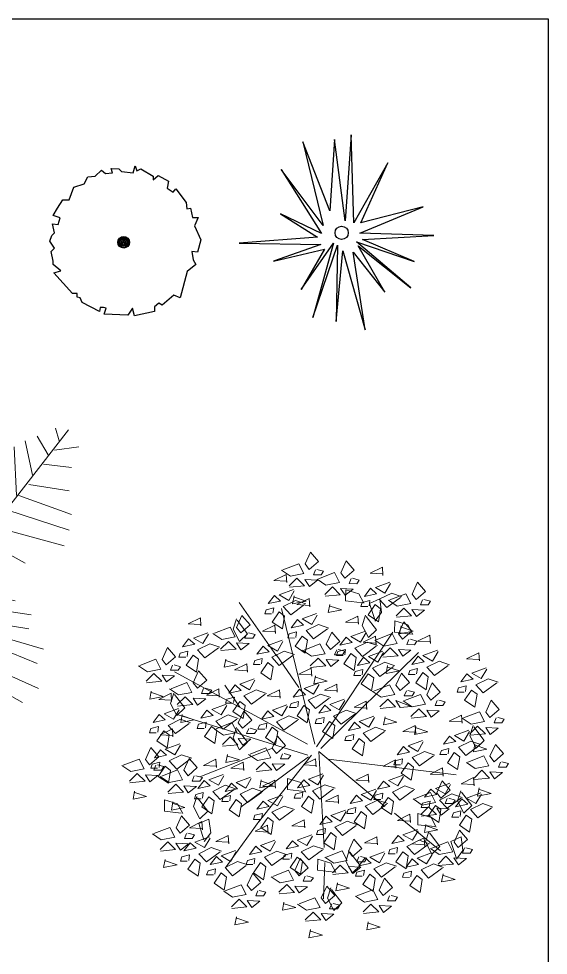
# Model space of a CAD drawing. Header units: inches. Extents: x 2782 to 4320, y 1164 to 2264.
# Drawn here: x 3988 to 4320, y 1677 to 2264 of the extents above; entities that cross this region are included whole.
import ezdxf

# ---------------------------------------------------------------- set-up
doc = ezdxf.new("R2010")
doc.units = ezdxf.units.IN
doc.header["$MEASUREMENT"] = 0
doc.layers.add('Lan_Planter', color=205, linetype='Continuous', lineweight=13)
doc.layers.add('Lan_Trees', color=86, linetype='Continuous', lineweight=13)
doc.layers.add('TREE-P16', color=3, linetype='Continuous')
doc.layers.add('TREE-P25', color=3, linetype='Continuous')

# ---------------------------------------------------------------- blocks, each defined once
blk = doc.blocks.new('P6')
at = {"layer": 'TREE-P16', "color": 9, "true_color": 0xd19cc7}
blk.add_lwpolyline([(-1.35, 44.3), (5.93, 43.49), (7.14, 47.93), (8.35, 44.7), (10.78, 45.91), (18.46, 41.47), (18.46, 39.05), (21.69, 41.88), (28.16, 38.24), (27.35, 33.8), (30.99, 31.37), (32.61, 33.39), (39.08, 24.91), (39.49, 20.87), (41.91, 21.28), (43.12, 15.62), (46.76, 15.62), (44.34, 10.37), (48.38, 1.49), (46.36, -6.19), (42.72, -5.78), (43.53, -11.03), (45.15, -13.86), (39.89, -18.3), (35.44, -34.86), (31.4, -33.25), (24.12, -39.31), (22.1, -38.1), (19.27, -40.52), (19.27, -43.35), (6.73, -46.17), (5.52, -41.33), (2.69, -45.77), (-12.27, -44.96), (-11.06, -41.33), (-12.67, -40.92), (-14.7, -40.92), (-15.1, -43.35), (-26.02, -37.69), (-27.23, -34.86), (-29.25, -34.46), (-29.25, -32.04), (-32.08, -32.04), (-43.81, -19.11), (-39.36, -17.9), (-44.21, -13.86), (-44.21, -11.84), (-45.43, -5.78), (-43.4, -3.76), (-46.23, 0.68), (-45.02, 4.31), (-43.4, 5.93), (-44.62, 11.58), (-40.98, 11.18), (-39.77, 15.22), (-44.21, 16.83), (-41.38, 21.28), (-38.15, 26.53), (-34.1, 26.53), (-31.27, 34.61), (-24.8, 36.63), (-22.38, 41.07), (-17.93, 41.47), (-13.89, 45.11), (-11.46, 43.09), (-7.01, 43.49), (-7.82, 46.32), (-2.97, 45.91)], close=True, dxfattribs=at)
at = {"layer": 'TREE-P16', "color": 9, "ltscale": 50, "true_color": 0xd19cc7}
for radius in [3.64, 3.04, 2.31, 1.55, 0.794, 0.429]:
    blk.add_circle((0, 0), radius, dxfattribs=at)
blk = doc.blocks.new('P7')
at = {"layer": 'TREE-P25', "color": 3}
blk.add_lwpolyline([(-3.52, -55.53), (0.67, -11.36), (14.69, -60.72), (7.27, -12.06), (27.16, -37.19), (10.31, -8.08), (43.34, -34.4), (9.29, -5.68), (45.36, -18.04), (13, -4.09), (57.84, -1.69), (11.32, -0.1), (51.1, 16.26), (11.99, 6.28), (28.85, 43.77), (7.6, 6.28), (5.92, 61.32), (2.21, 7.48), (-4.53, 58.53), (-7.48, 13.84), (-24.35, 56.94), (-11.61, 4.69), (-37.82, 39.78), (-12.62, -0.49), (-38.24, 11.87), (-15.13, -2.79), (-64.2, -6.48), (-12.96, -7.25), (-42.63, -17.65), (-10.71, -10.23), (-25.43, -35.59), (-5.2, -6.48), (-18.02, -53.14), (-2.51, -7.67), (-3.52, -55.53)], dxfattribs=at)
blk.add_circle((0, 0), 4.16, dxfattribs=at)
blk = doc.blocks.new('P9')
for p, q in [((-21.55, 113.48), (-27.68, 118.4)), ((0, 0), (-22.21, 120.59)), ((-19.25, 109.55), (-13.89, 118.4)), ((-18.48, 99.73), (-36.11, 111.52)), ((-16.18, 91.87), (-5.45, 104.64)), ((-12.35, 76.15), (9.87, 101.69)), ((-15.42, 84.01), (-46.07, 98.74)), ((-10.82, 58.46), (22.14, 98.74)), ((-10.82, 59.44), (-52.21, 85.97)), ((-6.22, 34.88), (18.3, 80.08)), ((93.41, 77.13), (95.71, 69.27)), ((-7.75, 40.77), (-58.34, 75.16)), ((57.12, 19.04), (101.55, 76.16)), ((57.39, 19.16), (65.82, 76.15)), ((81.92, 72.22), (88.81, 60.43)), ((34.4, 12.28), (48.96, 66.32)), ((46.66, 15.23), (58.16, 68.29)), ((67.35, 65.34), (68.89, 34.88)), ((74.25, 69.27), (78.85, 47.65)), ((92.65, 63.37), (107.97, 65.34)), ((-102.79, 44.71), (-104.32, 61.41)), ((-92.06, 60.43), (-89.76, 32.92)), ((-75.2, 59.44), (-51.44, 8.35)), ((-66.64, 9.52), (-111.07, 53.95)), ((-81.33, 55.51), (-73.66, 16.21)), ((-30.75, 4.42), (-65.23, 53.55)), ((-2.39, 14.25), (19.07, 56.5)), ((21.37, 7.37), (37.46, 55.51)), ((85.75, 54.53), (103.37, 52.57)), ((-51.44, 50.6), (-6.22, 28.98)), ((8.34, 3.44), (23.67, 51.58)), ((-100.49, 41.76), (-118.12, 38.81)), ((76.55, 41.76), (101.84, 37.83)), ((70.42, 34.88), (103.37, 23.09)), ((-85.93, 28.98), (-116.58, 23.09)), ((-43.77, 28.98), (-2.39, 10.32)), ((62.75, 26.04), (101.84, 13.26)), ((0, 0), (57.12, 19.04)), ((-70.6, 13.26), (-110.45, 11.3)), ((38.23, 12.28), (74.25, -7.37)), ((51.26, 16.21), (98.78, 3.44)), ((-59.87, 7.37), (-101.26, -12.28)), ((-45.31, 6.39), (-80.56, -17.2)), ((0, 0), (-66.64, 9.52)), ((23.67, 7.37), (65.05, -12.28)), ((-33.81, 4.42), (-63.7, -20.14)), ((0, 0), (-47.6, -41.26)), ((-13.89, 2.46), (-45.31, -17.2)), ((0, 0), (38.08, -47.6)), ((13.71, 3.44), (55.09, -18.18)), ((3.74, -5.41), (51.26, -20.14)), ((-10.05, -7.37), (-7.75, -30.95)), ((5.27, -6.39), (-3.15, -42.74)), ((-13.89, -12.28), (-42.24, -21.12)), ((10.64, -13.27), (4.51, -54.53)), ((-20.02, -18.18), (-13.12, -49.62)), ((16, -19.16), (68.12, -30.95)), ((-32.28, -27.02), (-63.7, -27.02)), ((-28.45, -24.07), (-18.48, -69.27)), ((19.07, -24.07), (7.57, -76.15)), ((-36.88, -31.93), (-90.53, -39.79)), ((-36.11, -31.93), (-26.91, -84.99)), ((25.97, -31.93), (78.08, -39.79)), ((-43.77, -38.81), (-37.64, -93.83)), ((29.8, -35.86), (13.71, -84.99)), ((-51.44, -45.69), (-89.76, -46.67)), ((-47.6, -41.26), (-79.34, -95.2)), ((34.4, -41.76), (76.55, -48.64)), ((-52.97, -50.6), (-48.37, -95.8)), ((38.23, -47.65), (17.54, -96.78)), ((38.08, -47.6), (57.12, -111.07)), ((39, -47.65), (85.75, -61.41)), ((-56.8, -55.51), (-85.16, -54.53)), ((40.53, -53.55), (81.92, -70.25)), ((-59.87, -61.41), (-90.53, -66.32)), ((42.83, -64.36), (33.63, -94.82)), ((-61.4, -65.34), (-59.1, -92.85)), ((45.13, -69.27), (82.68, -85.97)), ((-65.23, -72.22), (-89.76, -75.16)), ((-69.07, -78.11), (-67.53, -93.83)), ((48.19, -80.08), (41.3, -102.68)), ((48.19, -81.06), (72.72, -94.82)), ((-72.9, -84.01), (-86.7, -89.9)), ((52.03, -91.87), (65.05, -100.71)), ((52.03, -96.78), (48.96, -107.59)), ((56.62, -105.62), (59.69, -107.59))]:
    blk.add_line(p, q)
blk = doc.blocks.new('P11')
at = {"color": 84}
for p, q in [((23.77, 89.74), (23.88, 96.7)), ((23.88, 96.7), (32.12, 94.2)), ((32.12, 94.2), (35.32, 88.25)), ((34.4, 88.52), (23.77, 89.74)), ((38.82, 88.18), (45.2, 90.97)), ((42.11, 78.01), (38.82, 88.18)), ((45.2, 90.97), (46.34, 82.43)), ((46.34, 82.43), (42.24, 77.06)), ((-46.58, 72.03), (-44.54, 78.47)), ((-44.1, 77.62), (-37.56, 69.16)), ((34.23, 74.41), (36.27, 80.86)), ((36.71, 80.01), (43.24, 71.55)), ((54.5, 70.23), (54.6, 77.19)), ((54.6, 77.19), (62.84, 74.69)), ((-42.62, 64.38), (-46.58, 72.03)), ((38.19, 66.77), (34.23, 74.41)), ((43.24, 71.55), (38.19, 66.77)), ((62.84, 74.69), (66.04, 68.74)), ((-37.56, 69.16), (-42.62, 64.38)), ((65.12, 69.01), (54.5, 70.23)), ((-85.96, 25.54), (-83.92, 31.99)), ((-83.48, 31.14), (-76.94, 22.68)), ((-82, 17.9), (-85.96, 25.54)), ((-76.94, 22.68), (-82, 17.9)), ((-46.65, 4.06), (-44.6, 10.51)), ((-44.16, 9.66), (-37.63, 1.19)), ((101.77, 5.16), (103.81, 11.6)), ((104.25, 10.76), (110.79, 2.29)), ((-42.69, -3.58), (-46.65, 4.06)), ((-37.63, 1.19), (-42.69, -3.58)), ((105.73, -2.48), (101.77, 5.16)), ((110.79, 2.29), (105.73, -2.48)), ((-12.6, -28.5), (-12.5, -21.55)), ((-12.5, -21.55), (-4.26, -24.04)), ((-1.98, -29.72), (-12.6, -28.5)), ((-4.26, -24.04), (-1.06, -30)), ((93.95, -35.6), (95.99, -29.15)), ((-89.79, -41.93), (-89.69, -34.98)), ((-89.69, -34.98), (-81.45, -37.47)), ((-71.54, -39.16), (-69.5, -32.71)), ((-69.06, -33.56), (-62.52, -42.03)), ((96.43, -30), (102.97, -38.47)), ((-81.45, -37.47), (-78.25, -43.43)), ((-67.58, -46.8), (-71.54, -39.16)), ((97.91, -43.24), (93.95, -35.6)), ((102.97, -38.47), (97.91, -43.24)), ((-79.17, -43.15), (-89.79, -41.93)), ((-62.52, -42.03), (-67.58, -46.8)), ((69.07, -50.47), (69.17, -43.51)), ((69.17, -43.51), (77.41, -46)), ((77.41, -46), (80.61, -51.96)), ((-68.21, -49.78), (-61.84, -46.99)), ((-64.93, -59.95), (-68.21, -49.78)), ((-61.84, -46.99), (-60.7, -55.53)), ((79.69, -51.68), (69.07, -50.47)), ((-60.7, -55.53), (-64.8, -60.9)), ((73.87, -61.2), (75.92, -54.75)), ((76.36, -55.6), (82.89, -64.07)), ((89.84, -60.89), (96.21, -58.11)), ((96.21, -58.11), (97.35, -66.64)), ((77.84, -68.84), (73.87, -61.2)), ((82.89, -64.07), (77.84, -68.84)), ((93.12, -71.07), (89.84, -60.89)), ((24.04, -73.26), (26.08, -66.81)), ((26.52, -67.66), (33.06, -76.12)), ((97.35, -66.64), (93.25, -72.02)), ((6.27, -79.01), (6.37, -72.06)), ((6.37, -72.06), (14.61, -74.55)), ((14.61, -74.55), (17.81, -80.51)), ((28, -80.9), (24.04, -73.26)), ((33.06, -76.12), (28, -80.9)), ((16.89, -80.23), (6.27, -79.01)), ((12.48, -96.56), (14.52, -90.11)), ((14.96, -90.96), (21.5, -99.43)), ((16.44, -104.2), (12.48, -96.56)), ((21.5, -99.43), (16.44, -104.2))]:
    blk.add_line(p, q, dxfattribs=at)
for points in [[(-1.6, 112.89), (1.81, 120.37), (6.85, 114.55), (1.02, 109.51), (-1.6, 112.89)], [(-15.49, 109.18), (-5.53, 113.09), (-2.37, 106.89), (-10.81, 105.23), (-16.43, 108.99)], [(20.75, 107.33), (24.15, 114.81), (29.2, 108.99), (23.36, 103.95), (20.75, 107.33)], [(-12.98, 101.21), (-13.36, 106.34), (-21.09, 102.56), (-13.4, 102.07)], [(4.96, 109.31), (3.63, 106.13), (8.51, 106.11), (10.02, 108.36), (5.9, 109.49)], [(6.85, 103.62), (16.81, 107.53), (19.98, 101.33), (11.53, 99.67), (5.92, 103.43)], [(47.26, 105.77), (46.88, 110.9), (39.14, 107.12), (46.84, 106.63)], [(-11.58, 99.24), (-6.69, 104.1), (-1.83, 99.21), (-11.4, 98.3)], [(-1.63, 103.14), (1.17, 98.83), (6.25, 102.75), (-1.63, 103.14)], [(27.3, 103.75), (25.98, 100.57), (30.86, 100.55), (32.36, 102.8), (28.24, 103.93)], [(51.92, 100.6), (48.44, 94.65), (42.48, 98.11), (51.5, 101.46)], [(65.48, 94.07), (68.88, 101.55), (73.92, 95.73), (68.09, 90.69), (65.48, 94.07)], [(-8.32, 96.04), (-11.79, 90.09), (-17.75, 93.55), (-8.74, 96.9)], [(10.76, 93.68), (15.65, 98.53), (20.52, 93.65), (10.95, 92.74)], [(20.72, 97.58), (23.52, 93.27), (28.59, 97.19), (20.72, 97.58)], [(43.3, 94.26), (39.49, 97.71), (35.59, 92.61), (43.3, 94.26)], [(58.25, 92), (49.64, 85.66), (44.98, 90.83), (52.72, 94.61), (59.11, 92.42)], [(51.58, 90.36), (61.54, 94.27), (64.71, 88.07), (56.26, 86.41), (50.64, 90.17)], [(-19.57, 55.31), (-42.92, 88.74)], [(-16.93, 89.7), (-20.75, 93.15), (-24.65, 88.05), (-16.93, 89.7)], [(-1.98, 87.44), (-10.59, 81.1), (-15.25, 86.27), (-7.52, 90.05), (-1.12, 87.86)], [(-8.41, 93.04), (-9.37, 87.99), (-0.92, 89.65), (-8.23, 92.11)], [(1.41, 86.09), (1.03, 91.22), (-6.7, 87.44), (0.99, 86.95)], [(38.53, 86.61), (38.99, 90.02), (34.27, 88.78), (33.39, 86.22), (37.67, 86.19)], [(72.03, 90.49), (70.71, 87.31), (75.58, 87.29), (77.09, 89.54), (72.97, 90.67)], [(-21.71, 82.05), (-21.25, 85.46), (-25.96, 84.22), (-26.84, 81.66), (-22.56, 81.63)], [(-14.45, 80.28), (-15.81, 72.17), (-22.18, 76.49), (-17.85, 82.87), (-14.45, 80.28)], [(4.64, 0.09), (-16.38, 85.07)], [(13.93, 87.48), (12.98, 82.43), (21.42, 84.09), (14.11, 86.55)], [(45.78, 84.84), (44.43, 76.73), (38.05, 81.05), (42.39, 87.43), (45.78, 84.84)], [(55.49, 80.42), (60.38, 85.27), (65.24, 80.39), (55.67, 79.48)], [(65.44, 84.32), (68.24, 80.01), (73.32, 83.93), (65.44, 84.32)], [(-66.82, 74.11), (-67.2, 79.25), (-74.93, 75.46), (-67.24, 74.97)], [(-44.52, 73.18), (-41.12, 80.66), (-36.07, 74.84), (-41.9, 69.8), (-44.52, 73.18)], [(-2.54, 74.58), (-6.36, 78.03), (-10.26, 72.94), (-2.54, 74.58)], [(6.07, 80.93), (2.59, 74.97), (-3.36, 78.44), (5.65, 81.78)], [(31.98, 75.13), (31.6, 80.26), (23.86, 76.48), (31.56, 75.99)], [(56.94, 69.11), (60.34, 76.6), (65.39, 70.78), (59.55, 65.73), (56.94, 69.11)], [(-58.41, 69.47), (-48.46, 73.37), (-45.29, 67.18), (-53.73, 65.52), (-59.35, 69.28)], [(-20.11, 69.44), (-20.49, 74.57), (-28.22, 70.79), (-20.53, 70.3)], [(12.41, 72.33), (3.79, 65.98), (-0.86, 71.15), (6.87, 74.94), (13.27, 72.75)], [(36.64, 69.96), (33.16, 64.01), (27.21, 67.47), (36.22, 70.82)], [(58.66, 74.22), (57.7, 69.17), (66.15, 70.83), (58.84, 73.29)], [(-70.77, 62.61), (-74.59, 66.06), (-78.49, 60.96), (-70.77, 62.61)], [(-62.16, 68.95), (-65.64, 62.99), (-71.59, 66.46), (-62.58, 69.81)], [(-37.96, 69.6), (-39.29, 66.42), (-34.41, 66.4), (-32.9, 68.65), (-37.02, 69.78)], [(-15.45, 64.27), (-18.93, 58.32), (-24.88, 61.79), (-15.87, 65.13)], [(-7.32, 66.93), (-6.86, 70.34), (-11.58, 69.1), (-12.45, 66.54), (-8.18, 66.51)], [(-0.06, 65.16), (-1.42, 57.05), (-7.8, 61.38), (-3.46, 67.75), (-0.06, 65.16)], [(5.6, -1.75), (53.53, 70.15)], [(11.71, 62.7), (15.11, 70.18), (20.16, 64.36), (14.33, 59.32), (11.71, 62.7)], [(28.03, 63.62), (24.21, 67.07), (20.31, 61.97), (28.03, 63.62)], [(42.9, 62.51), (42.52, 67.64), (34.79, 63.86), (42.48, 63.37)], [(43.04, 65.4), (53, 69.31), (56.17, 63.12), (47.72, 61.46), (42.11, 65.22)], [(63.49, 65.53), (62.17, 62.35), (67.05, 62.34), (68.56, 64.58), (64.43, 65.72)], [(77.11, 63.16), (76.73, 68.29), (69, 64.51), (76.69, 64.02)], [(-91.21, 53.06), (-87.81, 60.54), (-82.76, 54.72), (-88.6, 49.68), (-91.21, 53.06)], [(-55.82, 60.35), (-64.44, 54.01), (-69.09, 59.17), (-61.36, 62.96), (-54.96, 60.77)], [(-54.5, 59.53), (-49.61, 64.38), (-44.75, 59.5), (-54.32, 58.59)], [(-44.55, 63.43), (-41.75, 59.11), (-36.67, 63.04), (-44.55, 63.43)], [(-24.06, 57.93), (-27.88, 61.38), (-31.78, 56.29), (-24.06, 57.93)], [(-2.18, 58.99), (7.77, 62.9), (10.94, 56.7), (2.49, 55.04), (-3.12, 58.81)], [(18.26, 59.12), (16.94, 55.94), (21.82, 55.92), (23.33, 58.17), (19.2, 59.31)], [(23.25, 55.97), (23.71, 59.38), (18.99, 58.14), (18.12, 55.58), (22.39, 55.55)], [(42.98, 61.36), (34.36, 55.02), (29.71, 60.19), (37.44, 63.97), (43.83, 61.78)], [(46.95, 55.46), (51.85, 60.32), (56.71, 55.43), (47.14, 54.52)], [(56.91, 59.37), (59.71, 55.05), (64.79, 58.97), (56.91, 59.37)], [(81.77, 57.99), (78.29, 52.04), (72.34, 55.5), (81.35, 58.85)], [(-105.11, 49.35), (-95.15, 53.25), (-91.98, 47.06), (-100.43, 45.4), (-106.05, 49.16)], [(-75.55, 54.95), (-75.09, 58.37), (-79.81, 57.12), (-80.68, 54.56), (-76.41, 54.53)], [(-68.29, 53.18), (-69.65, 45.07), (-76.03, 49.4), (-71.69, 55.77), (-68.29, 53.18)], [(-51.34, 53.33), (-52.29, 48.28), (-43.84, 49.94), (-51.15, 52.39)], [(-28.84, 50.28), (-28.38, 53.69), (-33.09, 52.45), (-33.97, 49.89), (-29.69, 49.86)], [(-9.11, 55.68), (-17.72, 49.33), (-22.38, 54.5), (-14.65, 58.28), (-8.25, 56.1)], [(-19.75, 56.08), (-5.45, 35.47)], [(1.72, 49.05), (6.62, 53.91), (11.48, 49.02), (1.91, 48.11)], [(8.41, -2.62), (69.55, 57.46)], [(11.68, 52.95), (14.48, 48.64), (19.56, 52.56), (11.68, 52.95)], [(30.51, 54.2), (29.15, 46.09), (22.77, 50.41), (27.11, 56.79), (30.51, 54.2)], [(38.95, 51), (35.13, 54.45), (31.23, 49.36), (38.95, 51)], [(47.56, 57.35), (44.08, 51.39), (38.13, 54.86), (47.14, 58.2)], [(73.16, 51.65), (69.34, 55.1), (65.44, 50), (73.16, 51.65)], [(107.68, 52.2), (107.3, 57.33), (99.57, 53.54), (107.26, 53.05)], [(-84.66, 49.48), (-85.98, 46.3), (-81.1, 46.28), (-79.6, 48.53), (-83.72, 49.66)], [(-37.64, 45.17), (-38.02, 50.3), (-45.75, 46.52), (-38.06, 46.03)], [(-21.58, 48.51), (-22.94, 40.4), (-29.31, 44.73), (-24.98, 51.1), (-21.58, 48.51)], [(2.62, 42.51), (2.24, 47.64), (-5.49, 43.86), (2.2, 43.37)], [(53.9, 48.75), (45.28, 42.4), (40.63, 47.57), (48.36, 51.35), (54.76, 49.17)], [(50.12, 49.27), (49.17, 44.21), (57.61, 45.87), (50.31, 48.33)], [(68.38, 44), (68.84, 47.41), (64.13, 46.17), (63.25, 43.61), (67.52, 43.58)], [(88.11, 49.39), (79.5, 43.05), (74.84, 48.22), (82.57, 52), (88.97, 49.81)], [(112.34, 47.03), (108.86, 41.07), (102.91, 44.54), (111.92, 47.89)], [(-101.2, 39.41), (-96.31, 44.26), (-91.44, 39.38), (-101.01, 38.47)], [(-91.24, 43.31), (-88.44, 38.99), (-83.37, 42.92), (-91.24, 43.31)], [(0, 0), (-83.46, 45.28)], [(-71.7, 38.46), (-68.3, 45.95), (-63.25, 40.13), (-69.08, 35.08), (-71.7, 38.46)], [(4.89, 42.85), (3.94, 37.8), (12.38, 39.46), (5.08, 41.92)], [(34.17, 43.35), (34.63, 46.76), (29.91, 45.52), (29.04, 42.96), (33.31, 42.93)], [(41.43, 41.58), (40.07, 33.47), (33.69, 37.8), (38.03, 44.17), (41.43, 41.58)], [(55.38, 37.02), (58.78, 44.51), (63.82, 38.69), (57.99, 33.64), (55.38, 37.02)], [(75.64, 42.23), (74.28, 34.12), (67.9, 38.44), (72.24, 44.82), (75.64, 42.23)], [(103.73, 40.69), (99.91, 44.14), (96.01, 39.04), (103.73, 40.69)], [(-85.59, 34.76), (-75.64, 38.66), (-72.47, 32.47), (-80.92, 30.81), (-86.53, 34.57)], [(-42.37, 23.17), (-51.91, 36.91)], [(-41.59, 33.66), (-45.41, 37.11), (-49.31, 32.02), (-41.59, 33.66)], [(-32.98, 40), (-36.46, 34.05), (-42.41, 37.52), (-33.4, 40.86)], [(7.28, 37.35), (3.8, 31.39), (-2.15, 34.86), (6.86, 38.2)], [(18.63, 32.56), (18.25, 37.69), (10.51, 33.9), (18.21, 33.41)], [(41.48, 33.31), (51.44, 37.22), (54.61, 31.03), (46.16, 29.37), (40.54, 33.13)], [(74.73, 30.98), (78.14, 38.46), (83.18, 32.64), (77.35, 27.6), (74.73, 30.98)], [(98.95, 33.03), (99.41, 36.45), (94.69, 35.2), (93.82, 32.65), (98.09, 32.61)], [(118.68, 38.43), (110.06, 32.09), (105.41, 37.26), (113.14, 41.04), (119.54, 38.85)], [(-98.03, 33.21), (-98.98, 28.16), (-90.54, 29.82), (-97.85, 32.28)], [(-85.22, 26.74), (-85.6, 31.88), (-93.33, 28.09), (-85.64, 27.6)], [(-81.69, 24.81), (-76.79, 29.67), (-71.93, 24.79), (-81.5, 23.88)], [(-65.15, 34.89), (-66.47, 31.7), (-61.59, 31.69), (-60.08, 33.93), (-64.21, 35.07)], [(-55.32, 29.45), (-55.7, 34.58), (-63.44, 30.79), (-55.74, 30.31)], [(-46.37, 26.01), (-45.91, 29.42), (-50.62, 28.18), (-51.5, 25.62), (-47.23, 25.59)], [(-26.64, 31.41), (-35.25, 25.06), (-39.91, 30.23), (-32.18, 34.01), (-25.78, 31.83)], [(-17.24, 28.89), (-17.62, 34.02), (-25.36, 30.23), (-17.66, 29.74)], [(-1.33, 31), (-5.15, 34.45), (-9.05, 29.36), (-1.33, 31)], [(13.62, 28.75), (5, 22.41), (0.35, 27.57), (8.08, 31.36), (14.48, 29.17)], [(60.84, 27.27), (70.8, 31.18), (73.96, 24.98), (65.52, 23.32), (59.9, 27.08)], [(61.93, 33.44), (60.61, 30.26), (65.48, 30.25), (66.99, 32.49), (62.87, 33.63)], [(106.21, 31.26), (104.85, 23.16), (98.47, 27.48), (102.81, 33.86), (106.21, 31.26)], [(-71.73, 28.72), (-68.93, 24.4), (-63.85, 28.32), (-71.73, 28.72)], [(-50.67, 24.28), (-54.14, 18.33), (-60.1, 21.79), (-51.09, 25.14)], [(-39.11, 24.24), (-40.47, 16.13), (-46.84, 20.46), (-42.51, 26.83), (-39.11, 24.24)], [(-12.58, 23.72), (-16.06, 17.76), (-22.02, 21.23), (-13, 24.58)], [(-6.11, 23.35), (-5.65, 26.77), (-10.37, 25.52), (-11.24, 22.96), (-6.97, 22.93)], [(1.15, 21.58), (-0.21, 13.47), (-6.59, 17.8), (-2.25, 24.17), (1.15, 21.58)], [(14.67, 21.05), (10.85, 24.5), (6.96, 19.4), (14.67, 21.05)], [(23.28, 27.39), (19.81, 21.43), (13.85, 24.9), (22.86, 28.25)], [(37.21, 21.79), (36.83, 26.93), (29.1, 23.14), (36.79, 22.65)], [(45.39, 23.37), (50.28, 28.23), (55.14, 23.34), (45.57, 22.43)], [(55.34, 27.28), (58.14, 22.96), (64.91, 23.5), (55.34, 27.28)], [(81.29, 27.4), (79.97, 24.22), (84.84, 24.2), (86.35, 26.45), (82.23, 27.58)], [(111.72, 20.14), (115.12, 27.62), (120.17, 21.8), (114.33, 16.75), (111.72, 20.14)], [(-89.17, 15.24), (-92.99, 18.69), (-96.89, 13.59), (-89.17, 15.24)], [(-80.56, 21.58), (-84.04, 15.62), (-89.99, 19.09), (-80.98, 22.44)], [(0.12, -6.96), (-81.12, 18.42)], [(-78.52, 18.62), (-79.47, 13.56), (-71.03, 15.23), (-78.33, 17.68)], [(-59.28, 17.94), (-63.1, 21.39), (-66.99, 16.29), (-59.28, 17.94)], [(-44.33, 15.68), (-52.94, 9.34), (-57.6, 14.51), (-49.86, 18.29), (-43.47, 16.1)], [(-43.44, 13.35), (-40.04, 20.84), (-35, 15.01), (-40.83, 9.97), (-43.44, 13.35)], [(-21.19, 17.38), (-25.01, 20.83), (-28.91, 15.73), (-21.19, 17.38)], [(-6.24, 15.12), (-14.86, 8.78), (-19.52, 13.94), (-11.78, 17.73), (-5.39, 15.54)], [(29.62, 18.79), (21.01, 12.45), (16.35, 17.62), (24.09, 21.4), (30.48, 19.21)], [(64.75, 17.33), (69.64, 22.18), (74.5, 17.3), (64.93, 16.39)], [(74.7, 21.23), (77.5, 16.91), (82.58, 20.84), (74.7, 21.23)], [(96.83, 13.09), (96.45, 18.22), (88.72, 14.44), (96.41, 13.95)], [(97.82, 16.43), (107.78, 20.33), (110.95, 14.14), (102.5, 12.48), (96.88, 16.24)], [(-74.22, 12.98), (-82.84, 6.64), (-87.49, 11.8), (-79.76, 15.59), (-73.36, 13.4)], [(-64.05, 10.28), (-63.59, 13.7), (-68.31, 12.46), (-69.19, 9.9), (-64.91, 9.86)], [(-57.34, 9.64), (-47.38, 13.55), (-44.21, 7.36), (-52.66, 5.69), (-58.28, 9.46)], [(-25.97, 9.72), (-25.51, 13.14), (-30.23, 11.89), (-31.11, 9.34), (-26.83, 9.3)], [(9.9, 13.39), (10.36, 16.81), (5.64, 15.57), (4.76, 13.01), (9.04, 12.97)], [(17.15, 11.63), (15.8, 3.52), (9.42, 7.84), (13.76, 14.22), (17.15, 11.63)], [(33.26, 10.29), (29.44, 13.74), (25.55, 8.64), (33.26, 10.29)], [(41.87, 16.63), (38.4, 10.67), (32.44, 14.14), (41.45, 17.49)], [(48.56, 17.18), (47.6, 12.12), (56.05, 13.78), (48.74, 16.24)], [(118.27, 16.56), (116.95, 13.37), (121.83, 13.36), (123.33, 15.61), (119.21, 16.74)], [(-93.95, 7.58), (-93.49, 11), (-98.21, 9.75), (-99.08, 7.19), (-94.81, 7.16)], [(-86.69, 5.81), (-88.05, -2.3), (-94.43, 2.03), (-90.09, 8.4), (-86.69, 5.81)], [(-84.39, 4.53), (-84.77, 9.66), (-92.51, 5.88), (-84.81, 5.39)], [(-56.8, 8.52), (-58.15, 0.41), (-64.53, 4.73), (-60.19, 11.11), (-56.8, 8.52)], [(-36.89, 9.77), (-38.21, 6.59), (-33.34, 6.58), (-31.83, 8.82), (-35.95, 9.96)], [(-18.71, 7.95), (-20.07, -0.16), (-26.45, 4.17), (-22.11, 10.55), (-18.71, 7.95)], [(28.49, 2.63), (28.94, 6.05), (24.23, 4.8), (23.35, 2.25), (27.63, 2.21)], [(48.21, 8.03), (39.6, 1.69), (34.94, 6.85), (42.67, 10.64), (49.07, 8.45)], [(67.86, 6.56), (67.48, 11.69), (59.74, 7.91), (67.44, 7.42)], [(67.92, 11.13), (66.96, 6.08), (75.41, 7.74), (68.1, 10.2)], [(101.49, 7.92), (98.01, 1.97), (92.06, 5.44), (101.07, 8.78)], [(101.73, 6.48), (106.62, 11.34), (111.49, 6.46), (101.92, 5.55)], [(111.69, 10.39), (114.49, 6.07), (119.56, 9.99), (111.69, 10.39)], [(-79.74, -0.64), (-83.21, -6.59), (-89.17, -3.12), (-80.16, 0.22)], [(-53.43, -0.3), (-48.54, 4.56), (-43.68, -0.33), (-53.25, -1.24)], [(-43.48, 3.61), (-40.68, -0.71), (-35.6, 3.21), (-43.48, 3.61)], [(-22.2, -2.49), (-18.8, 5), (-13.75, -0.83), (-19.58, -5.87), (-22.2, -2.49)], [(35.74, 0.86), (34.38, -7.25), (28.01, -2.92), (32.34, 3.46), (35.74, 0.86)], [(72.52, 1.39), (69.04, -4.56), (63.09, -1.1), (72.1, 2.25)], [(92.88, 1.58), (89.06, 5.03), (85.16, -0.06), (92.88, 1.58)], [(107.83, -0.67), (99.22, -7.02), (94.56, -1.85), (102.29, 1.93), (108.69, -0.25)], [(104.9, 0.29), (103.95, -4.77), (112.39, -3.1), (105.08, -0.65)], [(-101.64, -9.55), (-98.24, -2.07), (-93.19, -7.89), (-99.02, -12.93), (-101.64, -9.55)], [(-88.35, -6.98), (-92.17, -3.53), (-96.06, -8.62), (-88.35, -6.98)], [(-21.95, -2.43), (-67.59, -20.46)], [(-36.09, -6.2), (-26.14, -2.29), (-22.97, -8.48), (-31.42, -10.15), (-37.03, -6.38)], [(7.05, -4.51), (48.53, -38.99)], [(7.05, -4.51), (10.45, -64.76)], [(63.91, -4.95), (60.09, -1.5), (56.19, -6.6), (63.91, -4.95)], [(78.86, -7.21), (70.24, -13.55), (65.59, -8.38), (73.32, -4.6), (79.72, -6.79)], [(88.1, -6.07), (88.56, -2.66), (83.85, -3.9), (82.97, -6.46), (87.24, -6.49)], [(95.36, -7.84), (94, -15.95), (87.63, -11.62), (91.96, -5.25), (95.36, -7.84)], [(114.35, -7.6), (117.76, -0.11), (122.8, -5.94), (116.97, -10.98), (114.35, -7.6)], [(-115.53, -13.26), (-105.58, -9.35), (-102.41, -15.55), (-110.86, -17.21), (-116.47, -13.45)], [(-93.12, -14.63), (-92.66, -11.22), (-97.38, -12.46), (-98.26, -15.02), (-93.98, -15.05)], [(-73.4, -9.23), (-82.01, -15.58), (-86.67, -10.41), (-78.93, -6.63), (-72.54, -8.81)], [(-77.56, -16.36), (-74.16, -8.88), (-69.11, -14.7), (-74.95, -19.74), (-77.56, -16.36)], [(-57.1, -14.62), (-57.48, -9.48), (-65.21, -13.27), (-57.52, -13.76)], [(-50.26, -6.49), (-51.22, -11.55), (-42.77, -9.89), (-50.08, -7.43)], [(-39.96, -16.43), (-40.34, -11.3), (-48.07, -15.08), (-40.38, -15.57)], [(0.61, -7.88), (-41.55, -39.3)], [(-32.19, -16.14), (-27.29, -11.28), (-22.43, -16.17), (-32, -17.08)], [(2.45, -6.91), (-30.7, -48.84)], [(-15.64, -6.07), (-16.97, -9.25), (-12.09, -9.26), (-10.58, -7.02), (-14.71, -5.88)], [(5.35, -14.29), (4.97, -9.16), (-2.76, -12.94), (4.93, -13.43)], [(13.17, -9.49), (93.21, -19.12)], [(55.41, -15.05), (55.03, -9.92), (47.3, -13.7), (54.99, -14.19)], [(59.13, -12.6), (59.59, -9.19), (54.87, -10.43), (54, -12.99), (58.27, -13.03)], [(100.46, -11.31), (110.42, -7.4), (113.58, -13.59), (105.14, -15.26), (99.52, -11.49)], [(120.91, -11.18), (119.59, -14.36), (124.46, -14.37), (125.97, -12.13), (121.85, -10.99)], [(-95.08, -13.13), (-96.41, -16.31), (-91.53, -16.33), (-90.02, -14.08), (-94.15, -12.95)], [(-85.87, -16.4), (-87.22, -24.51), (-93.6, -20.18), (-89.26, -13.81), (-85.87, -16.4)], [(-91.46, -20.07), (-81.5, -16.16), (-78.33, -22.36), (-86.78, -24.02), (-92.39, -20.26)], [(-22.23, -12.23), (-19.43, -16.55), (-14.35, -12.63), (-22.23, -12.23)], [(66.39, -14.37), (65.03, -22.48), (58.65, -18.16), (62.99, -11.78), (66.39, -14.37)], [(85.02, -20.05), (84.64, -14.92), (76.91, -18.7), (84.6, -19.19)], [(104.37, -21.25), (109.26, -16.39), (114.12, -21.28), (104.55, -22.19)], [(114.32, -17.34), (117.12, -21.66), (122.2, -17.74), (114.32, -17.34)], [(-111.63, -23.2), (-106.73, -18.34), (-101.87, -23.23), (-111.44, -24.14)], [(-101.67, -19.3), (-98.87, -23.61), (-93.79, -19.69), (-101.67, -19.3)], [(-71.01, -19.94), (-72.33, -23.12), (-67.45, -23.14), (-65.94, -20.89), (-70.07, -19.76)], [(-61.05, -26.12), (-64.87, -22.67), (-68.77, -27.77), (-61.05, -26.12)], [(-52.44, -19.78), (-55.92, -25.74), (-61.87, -22.27), (-52.86, -18.92)], [(-35.3, -21.6), (-38.77, -27.55), (-44.73, -24.08), (-35.72, -20.74)], [(-29.02, -22.33), (-29.97, -27.39), (-21.52, -25.73), (-28.83, -23.27)], [(-20.08, -27.59), (-20.46, -22.46), (-28.19, -26.25), (-20.5, -26.74)], [(1.4, -25.8), (-2.42, -22.35), (-6.32, -27.44), (1.4, -25.8)], [(10.01, -19.46), (6.53, -25.41), (0.58, -21.94), (9.59, -18.6)], [(38.46, -23.92), (38.08, -18.79), (30.35, -22.57), (38.04, -23.06)], [(51.46, -26.56), (47.64, -23.11), (43.75, -28.21), (51.46, -26.56)], [(60.07, -20.22), (56.6, -26.17), (50.64, -22.71), (59.65, -19.36)], [(80.97, -30.46), (84.37, -22.97), (89.42, -28.8), (83.59, -33.84), (80.97, -30.46)], [(104.38, -26.09), (104, -20.96), (96.26, -24.75), (103.96, -25.24)], [(-87.55, -30.01), (-82.65, -25.16), (-77.79, -30.04), (-87.36, -30.95)], [(-77.59, -26.11), (-74.79, -30.42), (-69.71, -26.5), (-77.59, -26.11)], [(-46.1, -28.38), (-54.72, -34.72), (-59.37, -29.56), (-51.64, -25.77), (-45.24, -27.96)], [(-43.91, -27.94), (-47.73, -24.49), (-51.62, -29.58), (-43.91, -27.94)], [(-28.96, -30.19), (-37.57, -36.54), (-42.23, -31.37), (-34.5, -27.59), (-28.1, -29.77)], [(16.35, -28.05), (7.73, -34.4), (3.08, -29.23), (10.81, -25.45), (17.21, -27.63)], [(43.12, -29.09), (39.64, -35.04), (33.69, -31.58), (42.7, -28.23)], [(66.41, -28.82), (57.8, -35.16), (53.14, -29.99), (60.87, -26.21), (67.27, -28.4)], [(81.07, -31.56), (77.25, -28.11), (73.35, -33.2), (81.07, -31.56)], [(89.68, -25.21), (86.2, -31.17), (80.25, -27.7), (89.26, -24.36)], [(107.54, -27.44), (106.58, -32.5), (115.03, -30.84), (107.72, -28.38)], [(-108.46, -29.4), (-109.41, -34.45), (-100.96, -32.79), (-108.27, -30.33)], [(-65.83, -33.78), (-65.37, -30.36), (-70.09, -31.61), (-70.96, -34.16), (-66.69, -34.2)], [(-58.57, -35.55), (-59.93, -43.66), (-66.31, -39.33), (-61.97, -32.96), (-58.57, -35.55)], [(-48.68, -35.59), (-48.23, -32.18), (-52.94, -33.42), (-53.82, -35.98), (-49.54, -36.01)], [(-41.43, -37.36), (-42.79, -45.47), (-49.16, -41.14), (-44.83, -34.77), (-41.43, -37.36)], [(-15.42, -32.76), (-18.9, -38.72), (-24.85, -35.25), (-15.84, -31.9)], [(-3.38, -33.45), (-2.92, -30.04), (-7.64, -31.28), (-8.51, -33.84), (-4.24, -33.87)], [(3.88, -35.22), (2.52, -43.33), (-3.86, -39), (0.48, -32.63), (3.88, -35.22)], [(19.45, -37.11), (19.07, -31.97), (11.33, -35.76), (19.03, -36.25)], [(34.51, -35.43), (30.69, -31.98), (26.79, -37.08), (34.51, -35.43)], [(49.46, -37.69), (40.85, -44.03), (36.19, -38.86), (43.92, -35.08), (50.32, -37.27)], [(46.69, -34.21), (47.14, -30.8), (42.43, -32.04), (41.55, -34.6), (45.83, -34.63)], [(53.94, -35.98), (52.58, -44.09), (46.21, -39.77), (50.54, -33.39), (53.94, -35.98)], [(67.08, -34.17), (77.03, -30.26), (80.2, -36.46), (71.75, -38.12), (66.14, -34.35)], [(96.02, -33.81), (87.4, -40.16), (82.75, -34.99), (90.48, -31.2), (96.88, -33.39)], [(87.52, -34.04), (86.2, -37.22), (91.08, -37.24), (92.59, -34.99), (88.46, -33.85)], [(100.42, -37.6), (96.61, -34.15), (92.71, -39.25), (100.42, -37.6)], [(109.04, -31.26), (105.56, -37.22), (99.6, -33.75), (108.62, -30.4)], [(-84.38, -36.21), (-85.33, -41.26), (-76.89, -39.6), (-84.2, -37.14)], [(-24.03, -39.1), (-27.85, -35.65), (-31.75, -40.75), (-24.03, -39.1)], [(-9.08, -41.36), (-17.69, -47.7), (-22.35, -42.54), (-14.62, -38.75), (-8.22, -40.94)], [(29.73, -43.08), (30.19, -39.67), (25.48, -40.91), (24.6, -43.47), (28.87, -43.5)], [(70.98, -44.11), (75.88, -39.25), (80.74, -44.14), (71.17, -45.05)], [(76.29, -39.21), (76.75, -35.8), (72.03, -37.04), (71.16, -39.6), (75.43, -39.63)], [(83.55, -40.98), (82.19, -49.09), (75.81, -44.76), (80.15, -38.39), (83.55, -40.98)], [(80.94, -40.2), (83.74, -44.52), (88.82, -40.6), (80.94, -40.2)], [(115.37, -39.86), (106.76, -46.2), (102.1, -41.03), (109.84, -37.25), (116.23, -39.44)], [(-82.48, -52.36), (-79.07, -44.88), (-74.03, -50.7), (-79.86, -55.74), (-82.48, -52.36)], [(-28.81, -46.76), (-28.35, -43.34), (-33.06, -44.59), (-33.94, -47.14), (-29.67, -47.18)], [(-21.55, -48.53), (-22.91, -56.64), (-29.28, -52.31), (-24.95, -45.93), (-21.55, -48.53)], [(15.49, -48.61), (11.68, -45.16), (7.78, -50.26), (15.49, -48.61)], [(24.11, -42.27), (20.63, -48.23), (14.67, -44.76), (23.69, -41.41)], [(36.99, -44.85), (35.63, -52.96), (29.26, -48.64), (33.59, -42.26), (36.99, -44.85)], [(54.47, -43.21), (83.22, -66.79)], [(64.58, -49.08), (64.2, -43.94), (56.47, -47.73), (64.16, -48.22)], [(95.65, -45.26), (96.11, -41.84), (91.39, -43.08), (90.51, -45.64), (94.79, -45.68)], [(102.91, -47.02), (101.55, -55.13), (95.17, -50.81), (99.51, -44.43), (102.91, -47.02)], [(-96.37, -56.07), (-86.42, -52.16), (-83.25, -58.36), (-91.69, -60.02), (-97.31, -56.26)], [(-65.81, -53.68), (-66.19, -48.55), (-73.92, -52.33), (-66.23, -52.82)], [(-29.96, -47.59), (-51.71, -77.69)], [(-24.7, -55.89), (-25.09, -50.76), (-32.82, -54.55), (-25.12, -55.04)], [(-1.67, -52.47), (-2.05, -47.33), (-9.78, -51.12), (-2.09, -51.61)], [(30.44, -50.87), (21.83, -57.21), (17.17, -52.05), (24.91, -48.26), (31.3, -50.45)], [(74.15, -50.3), (73.2, -55.36), (81.64, -53.7), (74.34, -51.24)], [(-75.92, -55.94), (-77.25, -59.12), (-72.37, -59.14), (-70.86, -56.89), (-74.98, -55.76)], [(-61.15, -58.85), (-64.63, -64.8), (-70.58, -61.34), (-61.57, -57.99)], [(-49.4, -62.35), (-49.78, -57.21), (-57.51, -61), (-49.82, -61.49)], [(2.99, -57.63), (-0.48, -63.59), (-6.44, -60.12), (2.57, -56.77)], [(10.72, -56.27), (11.18, -52.85), (6.46, -54.1), (5.58, -56.65), (9.86, -56.69)], [(17.98, -58.04), (16.62, -66.15), (10.24, -61.82), (14.58, -55.44), (17.98, -58.04)], [(43.87, -63.15), (43.49, -58.01), (35.76, -61.8), (43.45, -62.29)], [(60.63, -60.58), (56.81, -57.13), (52.91, -62.23), (60.63, -60.58)], [(69.24, -54.24), (65.76, -60.2), (59.81, -56.73), (68.82, -53.38)], [(91.79, -61.46), (95.19, -53.98), (100.24, -59.8), (94.41, -64.84), (91.79, -61.46)], [(-92.46, -66.01), (-87.57, -61.16), (-82.71, -66.04), (-92.28, -66.95)], [(-82.51, -62.11), (-79.71, -66.42), (-74.63, -62.5), (-82.51, -62.11)], [(-69.76, -65.19), (-73.58, -61.74), (-77.48, -66.84), (-69.76, -65.19)], [(-28.66, -67.4), (-32.48, -63.95), (-36.37, -69.05), (-28.66, -67.4)], [(-20.05, -61.06), (-23.52, -67.02), (-29.48, -63.55), (-20.47, -60.2)], [(-5.62, -63.97), (-9.44, -60.52), (-13.33, -65.62), (-5.62, -63.97)], [(9.33, -66.23), (0.72, -72.57), (-3.94, -67.41), (3.79, -63.62), (10.19, -65.81)], [(25.59, -66.99), (28.99, -59.5), (34.03, -65.33), (28.2, -70.37), (25.59, -66.99)], [(75.58, -62.84), (66.96, -69.18), (62.31, -64.02), (70.04, -60.23), (76.44, -62.42)], [(73.4, -63.87), (73.02, -58.74), (65.29, -62.52), (72.98, -63.01)], [(77.9, -65.17), (87.85, -61.26), (91.02, -67.46), (82.58, -69.12), (76.96, -65.35)], [(-74.54, -72.84), (-74.08, -69.43), (-78.8, -70.67), (-79.67, -73.23), (-75.4, -73.26)], [(-54.81, -67.45), (-63.43, -73.79), (-68.08, -68.62), (-60.35, -64.84), (-53.95, -67.03)], [(-53.35, -73.85), (-57.17, -70.4), (-61.07, -75.5), (-53.35, -73.85)], [(-44.74, -67.51), (-48.22, -73.47), (-54.17, -70), (-45.16, -66.65)], [(-13.71, -69.66), (-22.32, -76), (-26.98, -70.84), (-19.24, -67.05), (-12.85, -69.24)], [(-10.39, -71.63), (-9.93, -68.21), (-14.65, -69.46), (-15.53, -72.02), (-11.25, -72.05)], [(11.69, -70.7), (21.65, -66.79), (24.82, -72.98), (16.37, -74.65), (10.75, -70.88)], [(32.14, -70.57), (30.82, -73.75), (35.69, -73.76), (37.2, -71.52), (33.08, -70.38)], [(48.53, -68.31), (45.05, -74.27), (39.1, -70.8), (48.11, -67.45)], [(55.85, -68.24), (56.31, -64.82), (51.59, -66.07), (50.72, -68.62), (54.99, -68.66)], [(63.11, -70.01), (61.75, -78.12), (55.37, -73.79), (59.71, -67.41), (63.11, -70.01)], [(78.06, -69.04), (74.58, -74.99), (68.63, -71.52), (77.64, -68.18)], [(81.81, -75.11), (86.7, -70.25), (91.56, -75.14), (81.99, -76.05)], [(98.35, -65.04), (97.02, -68.22), (101.9, -68.24), (103.41, -65.99), (99.29, -64.86)], [(-89.29, -72.21), (-90.25, -77.26), (-81.8, -75.6), (-89.11, -73.14)], [(-67.28, -74.61), (-68.64, -82.72), (-75.02, -78.4), (-70.68, -72.02), (-67.28, -74.61)], [(-38.4, -76.11), (-47.01, -82.45), (-51.67, -77.29), (-43.94, -73.5), (-37.54, -75.69)], [(-33.43, -75.06), (-32.97, -71.64), (-37.69, -72.89), (-38.57, -75.44), (-34.29, -75.48)], [(-26.18, -76.83), (-27.53, -84.94), (-33.91, -80.61), (-29.57, -74.23), (-26.18, -76.83)], [(-3.14, -73.4), (-4.49, -81.51), (-10.87, -77.18), (-6.54, -70.81), (-3.14, -73.4)], [(-7.99, -79.17), (-4.59, -71.68), (0.46, -77.5), (-5.37, -82.55), (-7.99, -79.17)], [(10.91, -74.19), (9.93, -96.94)], [(15.6, -80.64), (20.49, -75.78), (25.35, -80.67), (15.78, -81.58)], [(39.92, -74.65), (36.1, -71.2), (32.2, -76.3), (39.92, -74.65)], [(54.87, -76.91), (46.26, -83.25), (41.6, -78.09), (49.33, -74.3), (55.73, -76.49)], [(69.45, -75.38), (65.63, -71.93), (61.73, -77.03), (69.45, -75.38)], [(84.4, -77.64), (75.79, -83.98), (71.13, -78.81), (78.86, -75.03), (85.26, -77.21)], [(91.76, -71.21), (94.56, -75.52), (99.64, -71.6), (91.76, -71.21)], [(-58.13, -81.51), (-57.67, -78.09), (-62.38, -79.34), (-63.26, -81.9), (-58.99, -81.93)], [(-50.87, -83.28), (-52.23, -91.39), (-58.61, -87.06), (-54.27, -80.69), (-50.87, -83.28)], [(-37.77, -88.28), (-34.37, -80.79), (-29.32, -86.62), (-35.16, -91.66), (-37.77, -88.28)], [(-21.88, -82.88), (-11.93, -78.97), (-8.76, -85.16), (-17.21, -86.82), (-22.82, -83.06)], [(25.55, -76.73), (28.35, -81.05), (33.43, -77.13), (25.55, -76.73)], [(35.14, -82.31), (35.6, -78.89), (30.89, -80.14), (30.01, -82.7), (34.28, -82.73)], [(42.4, -84.08), (41.04, -92.19), (34.66, -87.86), (39, -81.49), (42.4, -84.08)], [(64.67, -83.03), (65.13, -79.62), (60.42, -80.86), (59.54, -83.42), (63.81, -83.45)], [(84.97, -81.31), (84.02, -86.36), (92.47, -84.7), (85.16, -82.24)], [(-17.98, -92.82), (-13.08, -87.96), (-8.22, -92.84), (-17.79, -93.76)], [(-1.44, -82.75), (-2.76, -85.93), (2.12, -85.94), (3.63, -83.7), (-0.5, -82.56)], [(18.77, -86.83), (17.81, -91.89), (26.26, -90.23), (18.95, -87.77)], [(44.85, -91.42), (48.25, -83.93), (53.29, -89.75), (47.46, -94.8), (44.85, -91.42)], [(71.93, -84.8), (70.57, -92.91), (64.19, -88.58), (68.53, -82.21), (71.93, -84.8)], [(-51.67, -91.99), (-41.71, -88.08), (-38.54, -94.27), (-46.99, -95.94), (-52.6, -92.17)], [(-31.22, -91.86), (-32.54, -95.04), (-27.66, -95.05), (-26.15, -92.81), (-30.28, -91.67)], [(-8.02, -88.91), (-5.22, -93.23), (-0.14, -89.31), (-8.02, -88.91)], [(8.57, -96.38), (11.98, -88.89), (17.02, -94.72), (11.19, -99.76), (8.57, -96.38)], [(30.95, -95.13), (40.91, -91.22), (44.08, -97.41), (35.63, -99.07), (30.01, -95.31)], [(-47.76, -101.93), (-42.86, -97.07), (-38, -101.96), (-47.57, -102.87)], [(-37.8, -98.02), (-35, -102.34), (-29.92, -98.42), (-37.8, -98.02)], [(-14.81, -99.01), (-15.76, -104.07), (-7.32, -102.4), (-14.62, -99.95)], [(-5.32, -100.09), (4.64, -96.18), (7.8, -102.37), (-0.64, -104.04), (-6.26, -100.27)], [(51.4, -95), (50.08, -98.18), (54.96, -98.19), (56.46, -95.95), (52.34, -94.81)], [(-1.41, -110.03), (3.48, -105.17), (8.34, -110.06), (-1.23, -110.97)], [(15.13, -99.96), (13.81, -103.14), (18.68, -103.15), (20.19, -100.91), (16.07, -99.77)], [(34.86, -105.07), (39.75, -100.21), (44.61, -105.1), (35.04, -106.01)], [(44.81, -101.16), (47.61, -105.48), (52.69, -101.56), (44.81, -101.16)], [(-44.59, -108.12), (-45.54, -113.18), (-37.1, -111.52), (-44.4, -109.06)], [(8.54, -106.12), (11.34, -110.44), (16.42, -106.52), (8.54, -106.12)], [(38.03, -111.26), (37.07, -116.32), (45.52, -114.66), (38.21, -112.2)], [(1.76, -116.22), (0.8, -121.28), (9.25, -119.62), (1.94, -117.16)]]:
    blk.add_lwpolyline(points, dxfattribs=at)

msp = doc.modelspace()

# ---------------------------------------------------------------- linework, layer by layer
msp.add_lwpolyline([(2782.47, 2263.58), (4320, 2263.58), (4320, 1164.07), (2782.47, 1164.07)], close=True)

# ---------------------------------------------------------------- block references
at = {"layer": 'Lan_Planter'}
for name, p in [('P7', (4190.48, 2129.42)), ('P6', (4053.84, 2123.52))]:
    msp.add_blockref(name, p, dxfattribs=at)
at = {"layer": 'Lan_Trees'}
for name, p in [('P9', (3917.78, 1929.9)), ('P11', (4169.12, 1809.04))]:
    msp.add_blockref(name, p, dxfattribs=at)

doc.saveas('drawing.dxf')
